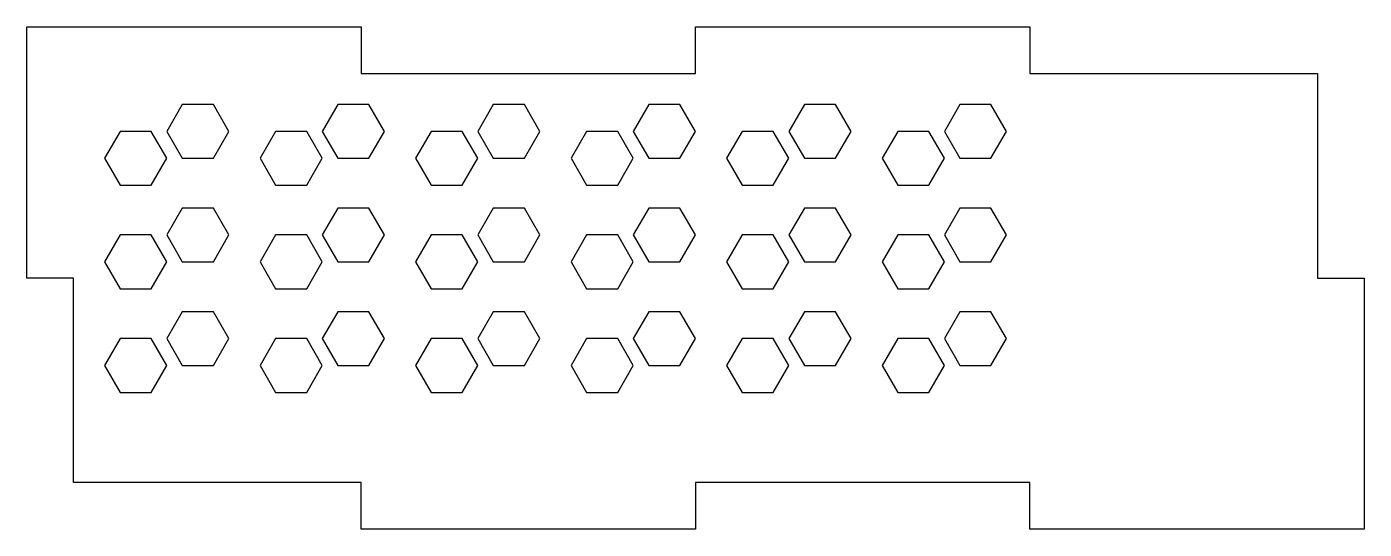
# Model space of a CAD drawing. Header units: millimetres. Extents: x -5 to 125, y 0 to 49.
import ezdxf

# ---------------------------------------------------------------- set-up
doc = ezdxf.new("R2010")
doc.units = ezdxf.units.MM
doc.layers.get('0').update_dxf_attribs({"linetype": 'CONTINUOUS'})

msp = doc.modelspace()

# ---------------------------------------------------------------- linework, layer by layer
for points in [[(124.5, 24.25), (124.5, 0), (92.25, 0), (92.25, 4.5), (60, 4.5), (60, 0), (27.75, 0), (27.75, 4.5), (0, 4.5), (0, 24.25), (-4.5, 24.25), (-4.5, 48.5), (27.75, 48.5), (27.75, 44), (60, 44), (60, 48.5), (92.25, 48.5), (92.25, 44), (120, 44), (120, 24.25)], [(15, 38.4), (13.5, 41), (10.5, 41), (9, 38.4), (10.5, 35.8), (13.5, 35.8)], [(24, 38.4), (25.5, 35.8), (28.5, 35.8), (30, 38.4), (28.5, 41), (25.5, 41)], [(39, 38.4), (40.5, 35.8), (43.5, 35.8), (45, 38.4), (43.5, 41), (40.5, 41)], [(54, 38.4), (55.5, 35.8), (58.5, 35.8), (60, 38.4), (58.5, 41), (55.5, 41)], [(69, 38.4), (70.5, 35.8), (73.5, 35.8), (75, 38.4), (73.5, 41), (70.5, 41)], [(84, 38.4), (85.5, 35.8), (88.5, 35.8), (90, 38.4), (88.5, 41), (85.5, 41)], [(9, 35.8), (7.5, 38.4), (4.5, 38.4), (3, 35.8), (4.5, 33.21), (7.5, 33.21)], [(18, 35.8), (19.5, 33.21), (22.5, 33.21), (24, 35.8), (22.5, 38.4), (19.5, 38.4)], [(33, 35.8), (34.5, 33.21), (37.5, 33.21), (39, 35.8), (37.5, 38.4), (34.5, 38.4)], [(48, 35.8), (49.5, 33.21), (52.5, 33.21), (54, 35.8), (52.5, 38.4), (49.5, 38.4)], [(63, 35.8), (64.5, 33.21), (67.5, 33.21), (69, 35.8), (67.5, 38.4), (64.5, 38.4)], [(78, 35.8), (79.5, 33.21), (82.5, 33.21), (84, 35.8), (82.5, 38.4), (79.5, 38.4)], [(9, 28.4), (10.5, 25.8), (13.5, 25.8), (15, 28.4), (13.5, 31), (10.5, 31)], [(24, 28.4), (25.5, 25.8), (28.5, 25.8), (30, 28.4), (28.5, 31), (25.5, 31)], [(39, 28.4), (40.5, 25.8), (43.5, 25.8), (45, 28.4), (43.5, 31), (40.5, 31)], [(54, 28.4), (55.5, 25.8), (58.5, 25.8), (60, 28.4), (58.5, 31), (55.5, 31)], [(69, 28.4), (70.5, 25.8), (73.5, 25.8), (75, 28.4), (73.5, 31), (70.5, 31)], [(84, 28.4), (85.5, 25.8), (88.5, 25.8), (90, 28.4), (88.5, 31), (85.5, 31)], [(3, 25.8), (4.5, 23.21), (7.5, 23.21), (9, 25.8), (7.5, 28.4), (4.5, 28.4)], [(18, 25.8), (19.5, 23.21), (22.5, 23.21), (24, 25.8), (22.5, 28.4), (19.5, 28.4)], [(33, 25.8), (34.5, 23.21), (37.5, 23.21), (39, 25.8), (37.5, 28.4), (34.5, 28.4)], [(48, 25.8), (49.5, 23.21), (52.5, 23.21), (54, 25.8), (52.5, 28.4), (49.5, 28.4)], [(63, 25.8), (64.5, 23.21), (67.5, 23.21), (69, 25.8), (67.5, 28.4), (64.5, 28.4)], [(78, 25.8), (79.5, 23.21), (82.5, 23.21), (84, 25.8), (82.5, 28.4), (79.5, 28.4)], [(9, 18.4), (10.5, 15.8), (13.5, 15.8), (15, 18.4), (13.5, 21), (10.5, 21)], [(24, 18.4), (25.5, 15.8), (28.5, 15.8), (30, 18.4), (28.5, 21), (25.5, 21)], [(39, 18.4), (40.5, 15.8), (43.5, 15.8), (45, 18.4), (43.5, 21), (40.5, 21)], [(54, 18.4), (55.5, 15.8), (58.5, 15.8), (60, 18.4), (58.5, 21), (55.5, 21)], [(69, 18.4), (70.5, 15.8), (73.5, 15.8), (75, 18.4), (73.5, 21), (70.5, 21)], [(84, 18.4), (85.5, 15.8), (88.5, 15.8), (90, 18.4), (88.5, 21), (85.5, 21)], [(3, 15.8), (4.5, 13.21), (7.5, 13.21), (9, 15.8), (7.5, 18.4), (4.5, 18.4)], [(18, 15.8), (19.5, 13.21), (22.5, 13.21), (24, 15.8), (22.5, 18.4), (19.5, 18.4)], [(33, 15.8), (34.5, 13.21), (37.5, 13.21), (39, 15.8), (37.5, 18.4), (34.5, 18.4)], [(48, 15.8), (49.5, 13.21), (52.5, 13.21), (54, 15.8), (52.5, 18.4), (49.5, 18.4)], [(63, 15.8), (64.5, 13.21), (67.5, 13.21), (69, 15.8), (67.5, 18.4), (64.5, 18.4)], [(78, 15.8), (79.5, 13.21), (82.5, 13.21), (84, 15.8), (82.5, 18.4), (79.5, 18.4)]]:
    msp.add_lwpolyline(points, close=True)

doc.saveas('drawing.dxf')
